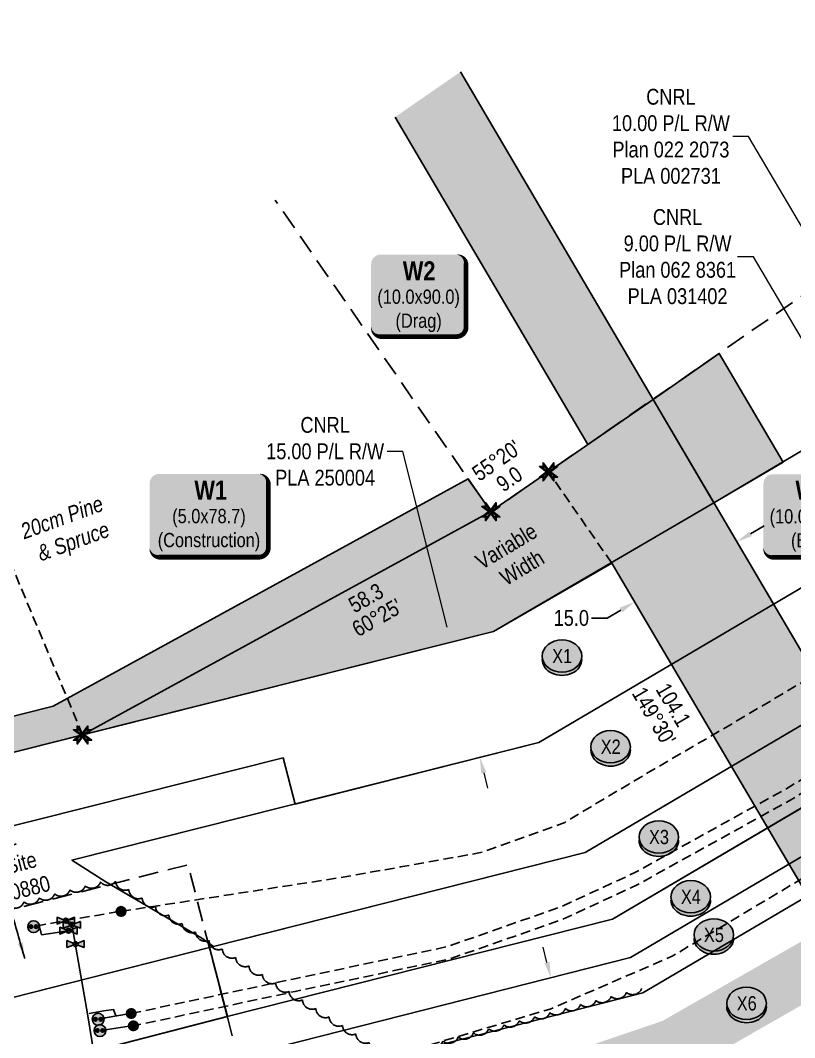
# Model space of a CAD drawing. Extents: x 355004 to 366534, y 6048595 to 6058688.
# Drawn here: x 355557 to 356046, y 6051576 to 6052218 of the extents above; entities that cross this region are included whole.
import ezdxf
from ezdxf.enums import TextEntityAlignment as Align

# ---------------------------------------------------------------- set-up
doc = ezdxf.new("R2010")
doc.units = 0
doc.header["$LTSCALE"] = 5
doc.header["$PDSIZE"] = 5
for name, pattern in [('0', [1, 1, 0]), ('foc-ACCESSROAD', [3.75, 2.5, -1.25]), ('foc-TIELINE', [1.875, 1.25, -0.625]), ('foc-TRAV', [1.875, 1.25, -0.625]), ('UG_PIPE', [1.875, 1.25, -0.625])]:
    doc.linetypes.add(name, pattern=pattern)
doc.layers.get('Defpoints').update_dxf_attribs({"color": 9})
doc.layers.add('AS-PIPE-AG', color=7, linetype='Continuous', true_color=0x7d00fa)
doc.layers.add('P-TEMP-BLUE-H', color=7, linetype='Continuous', true_color=0x99e6ff)
for name, color, linetype in [('AS-PIPE-UG', 44, 'UG_PIPE'), ('AS-ROADS', 254, 'Continuous'), ('AS-SYMBOL', 7, 'Continuous'), ('C-RW', 13, 'Continuous'), ('C-WS', 13, 'foc-ACCESSROAD'), ('L-BD', 7, 'Continuous'), ('L-BD1', 253, 'Continuous'), ('L-MON', 1, 'Continuous'), ('L-TIE', 7, 'foc-TIELINE'), ('P-CROSSINGS', 250, 'Continuous'), ('P-PROPOSED', 10, 'Continuous'), ('P-PROPOSED-H', 21, 'Continuous'), ('P-TEMP-BLOCKS', 250, 'Continuous'), ('P-TEMP-BLUE', 146, 'Continuous'), ('P-TRAV', 4, 'foc-TRAV'), ('P-TXT', 4, 'Continuous'), ('P-WORKAREA', 113, 'Continuous'), ('P-WORKAREA-H', 111, 'Continuous'), ('T-BUSH', 110, '0'), ('T-BUSH-T', 110, 'Continuous')]:
    doc.layers.add(name, color=color, linetype=linetype)
for name, color, linetype, lineweight in [('C-AR-T', 13, 'Continuous', 9), ('C-RW-T', 13, 'Continuous', 9), ('C-WS-T', 13, 'Continuous', 9)]:
    doc.layers.add(name, color=color, linetype=linetype, lineweight=lineweight)
doc.styles.add('80', font='ARIALN.TTF', dxfattribs={"height": 10})
doc.styles.add('80CG', font='ARIALN.TTF', dxfattribs={"height": 10})
doc.styles.add('80L', font='ARIALN.TTF', dxfattribs={"height": 10})
doc.styles.add('80LS', font='ARIALNI.TTF', dxfattribs={"height": 10})
doc.styles.add('BOLD', font='ARIALNB.TTF')
doc.styles.add('Crossing', font='ARIALN.TTF', dxfattribs={"height": 10})
doc.styles.get("Standard").update_dxf_attribs({"font": 'ARIALN.TTF'})
doc.dimstyles.new('Compass 5 000', dxfattribs={"dimscale": 5, "dimtxt": 9, "dimasz": 2, "dimexe": 0.2, "dimexo": 0.0625, "dimgap": 0.5, "dimtad": 0, "dimtih": 1, "dimtoh": 1, "dimzin": 0, "dimdsep": 46, "dimtxsty": '80CG', "dimcen": 0.1, "dimse1": 1, "dimse2": 1, "dimclrd": 256, "dimclrt": 256, "dimaunit": 1, "dimadec": 4, "dimazin": 0, "dimtfac": 0.06, "dimtofl": 0, "dimtmove": 0, "dimatfit": 1, "dimfxl": 0.2, "dimtolj": 1, "dimtzin": 0, "dimlwd": -1, "dimarcsym": 0})

# ---------------------------------------------------------------- blocks, each defined once
blk = doc.blocks.new('*U433')
h = blk.add_hatch(color=111)
edge = h.paths.add_edge_path()
edge.add_line((-24, -33.31), (24, -33.31))
edge.add_arc((24, -27.31), 6, 270, 360)
edge.add_line((30, -27.31), (30, 12.5))
edge.add_arc((24, 12.5), 6, 0, 90)
edge.add_line((24, 18.5), (-24, 18.5))
edge.add_arc((-24, 12.5), 6, 90, 180)
edge.add_line((-30, 12.5), (-30, -27.31))
edge.add_arc((-24, -27.31), 6, 180, 270)
at = {"color": 250, "flags": 128}
blk.add_lwpolyline([(-24, -33.31, 3, 3, 0), (24, -33.31, 3, 3, 0.414214), (30, -27.31, 3, 3, 0), (30, 12.5, 3, 0, 0.414214), (24, 18.5, 0, 0, 0), (-24, 18.5, 0, 0, 0.414214), (-30, 12.5, 0, 0, 0), (-30, -27.31, 0, 3, 0.414214)], format="xyseb", close=True, dxfattribs=at)
at = {"flags": 128}
blk.add_lwpolyline([(-16.74, -7.78, 0, 7.5, 0), (0, 0, 0, 0, 0)], format="xyseb", dxfattribs=at)
at = {"color": 250}
for tag, p, height, style in [('TEMP_AREA_W1_001', (-9.21, 2.24), 12, 'BOLD'), ('ENTER_TEXT_001', (-30.66, -12.62), 9, '80')]:
    blk.add_attdef(tag, p, '', height=height, dxfattribs=dict(at, style=style))
blk = doc.blocks.new('*U434')
at = {"true_color": 0x99e6ff}
h = blk.add_hatch(color=141, dxfattribs=at)
edge = h.paths.add_edge_path()
edge.add_line((-31.5, -34.13), (31.5, -34.13))
edge.add_arc((31.5, -28.13), 6, 270, 360)
edge.add_line((37.5, -28.13), (37.5, 12.5))
edge.add_arc((31.5, 12.5), 6, 0, 90)
edge.add_line((31.5, 18.5), (-31.5, 18.5))
edge.add_arc((-31.5, 12.5), 6, 90, 180)
edge.add_line((-37.5, 12.5), (-37.5, -28.13))
edge.add_arc((-31.5, -28.13), 6, 180, 270)
at = {"color": 250, "flags": 128}
blk.add_lwpolyline([(-31.5, -34.13, 3, 3, 0), (31.5, -34.13, 3, 3, 0.414214), (37.5, -28.13, 3, 3, 0), (37.5, 12.5, 3, 0, 0.414214), (31.5, 18.5, 0, 0, 0), (-31.5, 18.5, 0, 0, 0.414214), (-37.5, 12.5, 0, 0, 0), (-37.5, -28.13, 0, 3, 0.414214)], format="xyseb", close=True, dxfattribs=at)
at = {"flags": 128}
blk.add_lwpolyline([(26.56, -21.05, 0, 7.5, 0), (0, 0, 0, 0, 0)], format="xyseb", dxfattribs=at)
at = {"color": 250}
for tag, p, height, style in [('TEMP_AREA_W1_001', (-9.21, 2.24), 12, 'BOLD'), ('ENTER_TEXT_001', (-30.66, -12.62), 9, '80')]:
    blk.add_attdef(tag, p, '', height=height, dxfattribs=dict(at, style=style))
blk = doc.blocks.new('*U435')
at = {"true_color": 0x99e6ff}
h = blk.add_hatch(color=141, dxfattribs=at)
edge = h.paths.add_edge_path()
edge.add_line((-24, -34.08), (24, -34.08))
edge.add_arc((24, -28.08), 6, 270, 360)
edge.add_line((30, -28.08), (30, 12.5))
edge.add_arc((24, 12.5), 6, 0, 90)
edge.add_line((24, 18.5), (-24, 18.5))
edge.add_arc((-24, 12.5), 6, 90, 180)
edge.add_line((-30, 12.5), (-30, -28.08))
edge.add_arc((-24, -28.08), 6, 180, 270)
at = {"color": 250, "flags": 128}
blk.add_lwpolyline([(-24, -34.08, 3, 3, 0), (24, -34.08, 3, 3, 0.414214), (30, -28.08, 3, 3, 0), (30, 12.5, 3, 0, 0.414214), (24, 18.5, 0, 0, 0), (-24, 18.5, 0, 0, 0.414214), (-30, 12.5, 0, 0, 0), (-30, -28.08, 0, 3, 0.414214)], format="xyseb", close=True, dxfattribs=at)
at = {"flags": 128}
blk.add_lwpolyline([(-15.76, -20.51, 0, 7.5, 0), (0, 0, 0, 0, 0)], format="xyseb", dxfattribs=at)
at = {"color": 250}
for tag, p, height, style in [('TEMP_AREA_W1_001', (-9.21, 2.24), 12, 'BOLD'), ('ENTER_TEXT_001', (-30.66, -12.62), 9, '80')]:
    blk.add_attdef(tag, p, '', height=height, dxfattribs=dict(at, style=style))
blk = doc.blocks.new('*D537')
at = {"layer": 'C-RW-T', "transparency": 16777216}
for p, q in [((356016.99, 6052145.12), (356006.99, 6052145.12)), ((356206.06, 6051823.85), (356016.99, 6052145.12)), ((356241.48, 6051763.65), (356246.56, 6051755.03))]:
    blk.add_line(p, q, dxfattribs=at)
at = {"layer": 'C-RW-T', "linetype": 'Continuous', "transparency": 16777216}
for points in [[(356207.49, 6051824.69), (356204.62, 6051823), (356211.13, 6051815.23)], [(356242.92, 6051764.5), (356240.05, 6051762.81), (356236.41, 6051772.27)]]:
    blk.add_solid(points, dxfattribs=at)
at = {"layer": 'Defpoints', "color": 0, "linetype": 'Continuous', "transparency": 16777216}
for p in [(356192.08, 6051804.02), (356236.41, 6051772.27), (356217.36, 6051761.06)]:
    blk.add_point(p, dxfattribs=at)
at = {"layer": 'C-RW-T', "linetype": 'Continuous', "transparency": 16777216, "insert": (355967.91, 6052145.12), "char_height": 10, "attachment_point": 5, "style": '80CG'}
blk.add_mtext('\\A1;CNRL\\P10.00 P/L R/W\\PPlan 022 2073\\PPLA 002731', dxfattribs=at)
blk = doc.blocks.new('*D538')
at = {"layer": 'C-RW-T', "transparency": 16777216}
for p, q in [((356020.07, 6052069.12), (356010.07, 6052069.12)), ((356152.06, 6051844.55), (356020.07, 6052069.12)), ((356185.11, 6051788.32), (356190.18, 6051779.7))]:
    blk.add_line(p, q, dxfattribs=at)
at = {"layer": 'C-RW-T', "linetype": 'Continuous', "transparency": 16777216}
for points in [[(356153.5, 6051845.39), (356150.63, 6051843.7), (356157.13, 6051835.93)], [(356186.55, 6051789.17), (356183.67, 6051787.48), (356180.04, 6051796.95)]]:
    blk.add_solid(points, dxfattribs=at)
at = {"layer": 'Defpoints', "color": 0, "linetype": 'Continuous', "transparency": 16777216}
for p in [(356114.26, 6051810.73), (356180.04, 6051796.95), (356137.17, 6051771.75)]:
    blk.add_point(p, dxfattribs=at)
at = {"layer": 'C-RW-T', "linetype": 'Continuous', "transparency": 16777216, "insert": (355972.12, 6052069.12), "char_height": 10, "attachment_point": 5, "style": '80CG'}
blk.add_mtext('\\A1;CNRL\\P9.00 P/L R/W\\PPlan 062 8361\\PPLA 031402', dxfattribs=at)
blk = doc.blocks.new('RISER')
h = blk.add_hatch(color=255)
h.dxf.hatch_style = 1
edge = h.paths.add_edge_path()
edge.add_arc((0, 0), 0.7, 0, 360)
blk.add_hatch(color=13).paths.add_polyline_path([(0.58, -0.15), (-0.58, -0.15, 0.774597)])
at = {"color": 13}
blk.add_line((-0.58, -0.15), (0.58, -0.15), dxfattribs=at)
blk.add_circle((0, 0), 0.6, dxfattribs=at)
blk = doc.blocks.new('VALVE')
h = blk.add_hatch(color=255)
h.dxf.hatch_style = 1
edge = h.paths.add_edge_path()
edge.add_line((-0.33, 0.24), (-1.2, 0.59))
edge.add_line((-1.2, 0.59), (-1.2, -0.59))
edge.add_line((-1.2, -0.59), (-0.33, -0.24))
edge.add_arc((0, 0), 0.411, 215.8775, 324.1225)
edge.add_line((0.33, -0.24), (1.2, -0.59))
edge.add_line((1.2, -0.59), (1.2, 0.59))
edge.add_line((1.2, 0.59), (0.33, 0.24))
edge.add_arc((0, 0), 0.411, 35.8775, 144.1225)
at = {"color": 48}
for p, q in [((-1.1, 0.44), (-1.1, -0.44)), ((-0.29, 0.12), (-1.1, 0.44)), ((0.29, 0.12), (1.1, 0.44)), ((1.1, 0.44), (1.1, -0.44)), ((-1.1, -0.44), (-0.29, -0.12)), ((1.1, -0.44), (0.29, -0.12))]:
    blk.add_line(p, q, dxfattribs=at)
for radius in [0.311, 0.11]:
    blk.add_circle((0, 0), radius, dxfattribs=at)
blk = doc.blocks.new('PIG')
h = blk.add_hatch(color=255)
h.dxf.hatch_style = 1
edge = h.paths.add_edge_path()
edge.add_arc((0, 0), 0.85, 0, 360)
at = {"layer": 'AS-SYMBOL'}
h = blk.add_hatch(color=13, dxfattribs=at)
h.dxf.hatch_style = 1
h.paths.add_polyline_path([(-0.1, 0, 1), (-0.55, 0, 1)])
h = blk.add_hatch(color=13, dxfattribs=at)
h.dxf.hatch_style = 1
h.paths.add_polyline_path([(0.1, 0, 1), (0.55, 0, 1)])
at = {"layer": 'AS-SYMBOL', "color": 13}
for centre, radius in [((0, 0), 0.75), ((-0.33, 0), 0.225), ((0.33, 0), 0.225)]:
    blk.add_circle(centre, radius, dxfattribs=at)
blk = doc.blocks.new('TEMP')
h = blk.add_hatch(color=255)
h.dxf.hatch_style = 1
h.paths.add_polyline_path([(0, 0.25), (-0.67, 1.15), (-0.67, 0.67), (-1.15, 0.67), (-0.25, 0), (-1.15, -0.67), (-0.67, -0.67), (-0.67, -1.15), (0, -0.25), (0.67, -1.15), (0.67, -0.67), (1.15, -0.67), (0.25, 0), (1.15, 0.67), (0.67, 0.67), (0.67, 1.15)])
h.paths.add_polyline_path([(0.57, 0.85), (0.57, 0.57), (0.85, 0.57), (0.08, 0), (0.85, -0.57), (0.57, -0.57), (0.57, -0.85), (0, -0.08), (-0.57, -0.85), (-0.57, -0.57), (-0.85, -0.57), (-0.08, 0), (-0.85, 0.57), (-0.57, 0.57), (-0.57, 0.85), (0, 0.08)], flags=16)
h = blk.add_hatch(color=1)
h.dxf.hatch_style = 1
h.paths.add_polyline_path([(0, 0.08), (-0.57, 0.85), (-0.57, 0.57), (-0.85, 0.57), (-0.08, 0), (-0.85, -0.57), (-0.57, -0.57), (-0.57, -0.85), (0, -0.08), (0.57, -0.85), (0.57, -0.57), (0.85, -0.57), (0.08, 0), (0.85, 0.57), (0.57, 0.57), (0.57, 0.85)])
at = {"color": 1}
for p, q in [((-0.08, 0), (0.08, 0)), ((0, 0.08), (0, -0.08))]:
    blk.add_line(p, q, dxfattribs=at)
at = {"color": 255, "flags": 128}
blk.add_lwpolyline([(-0.25, 0), (-1.15, 0.67), (-0.67, 0.67), (-0.67, 1.15), (0, 0.25), (0.67, 1.15), (0.67, 0.67), (1.15, 0.67), (0.25, 0), (1.15, -0.67), (0.67, -0.67), (0.67, -1.15), (0, -0.25), (-0.67, -1.15), (-0.67, -0.67), (-1.15, -0.67)], close=True, dxfattribs=at)
at = {"color": 1, "flags": 128}
blk.add_lwpolyline([(-0.08, 0), (-0.85, 0.57), (-0.57, 0.57), (-0.57, 0.85), (0, 0.08), (0.57, 0.85), (0.57, 0.57), (0.85, 0.57), (0.08, 0), (0.85, -0.57), (0.57, -0.57), (0.57, -0.85), (0, -0.08), (-0.57, -0.85), (-0.57, -0.57), (-0.85, -0.57)], close=True, dxfattribs=at)
blk = doc.blocks.new('*D541')
at = {"layer": 'C-RW-T', "transparency": 16777216}
for p, q in [((355798.57, 6051946.09), (355788.57, 6051946.09)), ((355826.49, 6051835.12), (355798.57, 6051946.09)), ((355849.67, 6051743.02), (355852.11, 6051733.32))]:
    blk.add_line(p, q, dxfattribs=at)
for points in [[(355828.11, 6051835.53), (355824.88, 6051834.72), (355828.94, 6051825.43)], [(355851.29, 6051743.43), (355848.05, 6051742.61), (355847.23, 6051752.72)]]:
    blk.add_solid(points, dxfattribs=at)
at = {"layer": 'Defpoints', "color": 0, "transparency": 16777216}
for p in [(355803.25, 6051818.96), (355847.23, 6051752.72), (355821.55, 6051746.26)]:
    blk.add_point(p, dxfattribs=at)
at = {"layer": 'C-RW-T', "transparency": 16777216, "insert": (355749.49, 6051946.09), "char_height": 10, "attachment_point": 5, "style": '80CG'}
blk.add_mtext('\\A1;CNRL\\P15.00 P/L R/W\\PPLA 250004', dxfattribs=at)
blk = doc.blocks.new('xing2')
h = blk.add_hatch(color=50)
h.dxf.hatch_style = 1
edge = h.paths.add_edge_path()
edge.add_ellipse((0, 0), major_axis=(-12.5, 0), ratio=0.816297, start_angle=0, end_angle=360)
h = blk.add_hatch(color=250)
h.dxf.hatch_style = 1
edge = h.paths.add_edge_path()
edge.add_ellipse((0, -2.05), major_axis=(-12.5, 0), ratio=0.816297, start_angle=0, end_angle=180)
edge.add_line((12.5, -2.05), (12.5, 0))
edge.add_ellipse((0, 0), major_axis=(-12.5, 0), ratio=0.816297, start_angle=0, end_angle=180, ccw=False)
edge.add_line((-12.5, 0), (-12.5, -2.05))
at = {"color": 250}
blk.add_ellipse((0, 0), major_axis=(-12.5, 0), ratio=0.816297, dxfattribs=at)
blk.add_ellipse((0, -2.05), major_axis=(-12.5, 0), ratio=0.816297, start_param=0, end_param=3.141593, dxfattribs=at)
at = {"color": 250, "style": 'Crossing'}
blk.add_attdef('CROSSING', text='', height=9, dxfattribs=at).set_placement((0.09, 0.02), align=Align.MIDDLE_CENTER)
at = {"color": 250, "style": 'Crossing', "flags": 1}
for tag, p in [('OWNER', (0.09, -12.49)), ('DESCRIPTION', (0.09, -25.77)), ('LOCATION', (0.09, -39.3)), ('DWG_REF', (0.09, -52.84))]:
    blk.add_attdef(tag, text='', height=9, dxfattribs=at).set_placement(p, align=Align.MIDDLE_CENTER)
blk = doc.blocks.new('*D542')
at = {"layer": 'C-AR-T', "transparency": 16777216}
for p, q in [((355889.63, 6051623.18), (355887.16, 6051632.87)), ((355932.03, 6051456.2), (355939.34, 6051427.42)), ((355939.34, 6051427.42), (355949.34, 6051427.42))]:
    blk.add_line(p, q, dxfattribs=at)
for points in [[(355891.24, 6051623.59), (355888.01, 6051622.77), (355892.09, 6051613.48)], [(355933.65, 6051456.61), (355930.41, 6051455.79), (355929.57, 6051465.9)]]:
    blk.add_solid(points, dxfattribs=at)
at = {"layer": 'Defpoints', "color": 0, "transparency": 16777216}
for p in [(355917.29, 6051619.88), (355954.77, 6051472.3), (355929.57, 6051465.9)]:
    blk.add_point(p, dxfattribs=at)
at = {"layer": 'C-AR-T', "transparency": 16777216, "insert": (355983.61, 6051427.42), "char_height": 10, "attachment_point": 5, "style": '80CG'}
blk.add_mtext('\\A1;CNRL\\P30.48 A/R\\PLOC 790602', dxfattribs=at)
blk = doc.blocks.new('*D566')
at = {"layer": 'Defpoints', "color": 0, "transparency": 16777216}
for p in [(356007.23, 6051892.99), (355942.61, 6051854.97), (355944.99, 6051850.93)]:
    blk.add_point(p, dxfattribs=at)
at = {"layer": 'P-TXT', "transparency": 16777216}
for p, q in [((356018.23, 6051894.02), (356026.85, 6051899.09)), ((355936.37, 6051845.85), (355927.75, 6051840.78)), ((355927.75, 6051840.78), (355917.75, 6051840.78))]:
    blk.add_line(p, q, dxfattribs=at)
for points in [[(356017.38, 6051895.46), (356019.07, 6051892.58), (356009.61, 6051888.95)], [(355935.53, 6051847.29), (355937.22, 6051844.42), (355944.99, 6051850.93)]]:
    blk.add_solid(points, dxfattribs=at)
at = {"layer": 'P-TXT', "transparency": 16777216, "insert": (355905, 6051840.78), "char_height": 10, "attachment_point": 5, "style": '80CG'}
blk.add_mtext('\\A1;15.0', dxfattribs=at)

msp = doc.modelspace()

# ---------------------------------------------------------------- hatches: boundary and pattern name
at = {"layer": 'P-PROPOSED-H'}
h = msp.add_hatch(color=256, dxfattribs=at)
h.dxf.hatch_style = 1
h.paths.add_polyline_path([(356614.47, 6051754.211), (356576.408, 6051818.805), (356186.181, 6051588.866), (355956.629, 6051978.985), (355854.171, 6051908.012), (355596.276, 6051766.882), (355855.763, 6051832.177), (355930.499, 6051875.552), (356159.609, 6051486.185)])
at = {"layer": 'P-TEMP-BLUE-H'}
h = msp.add_hatch(color=256, dxfattribs=at)
h.dxf.hatch_style = 1
h.paths.add_polyline_path([(356038.767, 6051939.345), (355998.351, 6052008.022), (355956.629, 6051978.985), (355995.081, 6051913.636)])
h = msp.add_hatch(color=256, dxfattribs=at)
h.dxf.hatch_style = 1
h.paths.add_polyline_path([(355854.171, 6051908.012), (355596.276, 6051766.882), (355503.66, 6051743.577), (355498.253, 6051765.068), (355577.784, 6051785.08), (355839.873, 6051928.675)])
at = {"layer": 'P-WORKAREA-H'}
h = msp.add_hatch(color=256, dxfattribs=at)
h.dxf.hatch_style = 1
h.paths.add_polyline_path([(355834.892, 6052185.874), (355793.679, 6052157.355), (355915.404, 6051950.486), (355956.629, 6051978.985)])

# ---------------------------------------------------------------- linework, layer by layer
at = {"layer": 'AS-PIPE-AG', "flags": 128}
for points in [[(355589.281, 6051648.69), (355592.276, 6051631.445), (355599.386, 6051590.65), (355609.221, 6051529.71)], [(355569.226, 6051645.095), (355570.371, 6051640.67), (355590.126, 6051643.645)], [(355600.331, 6051590.855), (355609.711, 6051592.515), (355615.856, 6051593.395), (355617.236, 6051589.33)], [(355626.596, 6051590.895), (355610.601, 6051588.075), (355608.296, 6051587.675)], [(355609.581, 6051580.33), (355611.991, 6051580.7), (355628.356, 6051583.26)]]:
    msp.add_lwpolyline(points, dxfattribs=at)
at = {"layer": 'AS-PIPE-UG', "flags": 128}
for points in [[(355626.996, 6051590.885), (355729.287, 6051612.641), (355826.567, 6051633.091), (355898.097, 6051658.161), (355945.142, 6051679.896), (356041.232, 6051733.141), (356114.272, 6051777.066), (356240.602, 6051855.446), (356310.247, 6051896.701), (356330.212, 6051908.921), (356338.461, 6051927.075), (356348.556, 6051953.79), (356353.021, 6051973.83), (356324.411, 6052025.04), (356255.976, 6052132.325), (356200.836, 6052211.91)], [(356207.992, 6052209.891), (356263.132, 6052130.306), (356331.567, 6052023.021), (356360.177, 6051971.811), (356355.712, 6051951.771), (356345.617, 6051925.056), (356331.567, 6051901.116), (356311.602, 6051888.896), (356241.957, 6051847.641), (356115.627, 6051769.261), (356042.587, 6051725.336), (355946.497, 6051672.091), (355899.452, 6051650.356), (355827.922, 6051625.286), (355730.642, 6051604.836), (355628.351, 6051583.08)], [(355620.566, 6051655.395), (355757.422, 6051676.501), (355797.087, 6051683.461), (355847.632, 6051692.531), (355900.807, 6051711.561), (355941.702, 6051736.106), (356008.542, 6051775.196), (356075.137, 6051814.576), (356159.422, 6051863.206), (356245.452, 6051915.996), (356317.342, 6051958.056)], [(355632.016, 6051534.145), (355710.632, 6051548.586), (355807.172, 6051568.501), (355891.577, 6051593.681), (355968.807, 6051627.111), (356059.182, 6051681.226), (356167.317, 6051746.871), (356248.037, 6051794.136), (356326.427, 6051841.021), (356368.457, 6051866.606), (356403.357, 6051888.276)], [(355619.176, 6051655.255), (355588.946, 6051650.19), (355568.911, 6051646.5)]]:
    msp.add_lwpolyline(points, dxfattribs=at)
at = {"layer": 'AS-ROADS', "const_width": 34.988, "flags": 128}
msp.add_lwpolyline([(356532.525, 6051892.434), (355969.897, 6051570.202), (355821.311, 6051519.59), (355715.811, 6051482.595), (355562.916, 6051449.54), (355542.691, 6051434.155)], dxfattribs=at)
at = {"layer": 'C-RW', "flags": 128}
for points in [[(356411.941, 6052073.117), (355884.536, 6051762.105), (355730.453, 6051723.197), (355722.992, 6051752.381), (355505.316, 6051697.607), (355494.339, 6051741.232), (355855.763, 6051832.177), (355995.081, 6051913.636), (356247.706, 6052063.307), (356371.192, 6052136.127)], [(356411.948, 6052073.106), (356290.516, 6052001.475), (355884.536, 6051762.105), (355589.561, 6051687.88), (355611.052, 6051674.116), (355671.689, 6051638.421), (355679.049, 6051633.179), (355913.718, 6051692.6), (356332.461, 6051939.265), (356354.583, 6051952.296), (356371.319, 6051962.155), (356440.968, 6052003.182), (356452.7, 6052010.093)], [(356452.7, 6052010.093), (355913.718, 6051692.6), (355676.39, 6051632.506), (355687.61, 6051588.941), (355931.003, 6051650.571), (356477.15, 6051972.285)], [(355166.853, 6051433.674), (355338.672, 6051498.695), (355483.849, 6051536.739), (355513.533, 6051544.275), (355542.607, 6051551.487), (355573.533, 6051559.305), (355588.508, 6051563.356), (355687.61, 6051588.941), (355931.003, 6051650.571), (356382.006, 6051915.651), (356468.529, 6051966.544), (356477.458, 6051971.81)], [(355221.752, 6051830.441), (355283.437, 6051757.49), (355409.576, 6051640.618), (355469.704, 6051584.887), (355513.533, 6051544.275), (355536.342, 6051523.139), (355548.529, 6051526.234), (355561.666, 6051529.57), (355629.079, 6051546.688), (355693.733, 6051563.108), (355942.426, 6051626.267), (356396.66, 6051894.1), (356482.966, 6051944.988), (356491.536, 6051950.041)], [(356504.479, 6051930.027), (355950.261, 6051603.872), (355699.745, 6051539.623), (355640.328, 6051524.325), (355554.556, 6051502.429), (355550.027, 6051501.3), (355382.258, 6051458.31), (355350.958, 6051450.289), (355357.227, 6051425.604), (355193.373, 6051363.596)]]:
    msp.add_lwpolyline(points, dxfattribs=at)
msp.add_lwpolyline([(355676.39, 6051632.506), (355500.513, 6051587.973), (355541.163, 6051551.128), (355687.739, 6051588.975)], close=True, dxfattribs=at)
at = {"layer": 'C-WS', "flags": 128}
msp.add_lwpolyline([(356229.846, 6052168.128), (356214.27, 6052157.339), (356193.733, 6052143.202), (356132.065, 6052100.559), (356049.764, 6052043.685), (355854.171, 6051908.012), (355717.911, 6052104.927)], dxfattribs=at)
msp.add_lwpolyline([(355640.726, 6051524.481), (355554.884, 6051502.645), (355553.357, 6051508.825), (355548.873, 6051526.47), (355542.969, 6051551.742), (355530.08, 6051599.986), (355517.819, 6051647.944), (355614.479, 6051672.666), (355662.947, 6051684.873), (355675.139, 6051636.953), (355676.513, 6051632.085), (355687.723, 6051588.503), (355694.195, 6051563.242), (355700.191, 6051539.737), (355640.726, 6051524.481)], close=True, dxfattribs=at)
at = {"layer": 'L-TIE'}
msp.add_line((355596.276, 6051766.882), (355503.568, 6051988.695), dxfattribs=at)
at = {"layer": 'P-PROPOSED', "flags": 128}
msp.add_lwpolyline([(356576.408, 6051818.805), (356186.181, 6051588.866), (355956.629, 6051978.985), (355854.171, 6051908.012), (355596.276, 6051766.882), (355855.763, 6051832.177), (355930.499, 6051875.552), (356159.609, 6051486.185), (356614.47, 6051754.211)], dxfattribs=at)
msp.add_lwpolyline([(356576.408, 6051818.805), (356186.181, 6051588.866), (355956.629, 6051978.985), (355854.171, 6051908.012), (355596.276, 6051766.882), (355855.763, 6051832.177), (355930.499, 6051875.552), (356159.609, 6051486.185), (356614.47, 6051754.211)], dxfattribs=at)
at = {"layer": 'P-TEMP-BLUE', "flags": 128}
for points in [[(356038.767, 6051939.345), (355998.351, 6052008.022), (355956.629, 6051978.985), (355995.081, 6051913.636)], [(355854.171, 6051908.012), (355596.276, 6051766.882), (355503.66, 6051743.577), (355498.253, 6051765.068), (355577.784, 6051785.08), (355839.873, 6051928.675)]]:
    msp.add_lwpolyline(points, close=True, dxfattribs=at)
at = {"layer": 'P-TRAV', "flags": 128}
msp.add_lwpolyline([(355930.499, 6051875.552), (355890.556, 6051933.215)], dxfattribs=at)
at = {"layer": 'P-WORKAREA', "flags": 128}
msp.add_lwpolyline([(355793.679, 6052157.355), (355915.404, 6051950.486), (355956.629, 6051978.985), (355834.892, 6052185.874)], dxfattribs=at)
at = {"layer": 'T-BUSH', "flags": 128}
msp.add_lwpolyline([(355949.493, 6051606.772, -0.5205671), (355939.826, 6051604.211, -0.5205671), (355930.159, 6051601.651, -0.5205671), (355920.493, 6051599.09, -0.5205671), (355910.826, 6051596.53, -0.5205671), (355901.159, 6051593.969, -0.5205671), (355891.493, 6051591.409, -0.5205671), (355881.826, 6051588.848, -0.5205671), (355872.16, 6051586.288, -0.5205671), (355862.493, 6051583.727, -0.5205671), (355852.826, 6051581.167, -0.5205671), (355843.16, 6051578.606, -0.5205671), (355833.493, 6051576.046, -0.5205671), (355823.826, 6051573.485, -0.5205671), (355814.16, 6051570.925, -0.5205671), (355804.493, 6051568.364, -0.5205671), (355794.826, 6051565.804, -0.5205671), (355785.773, 6051567.198, -0.5205671), (355777.337, 6051572.568, -0.5205671), (355768.901, 6051577.937, -0.5205671), (355760.465, 6051583.307, -0.5205671), (355752.029, 6051588.676, -0.5205671), (355743.592, 6051594.045, -0.5205671), (355735.156, 6051599.415, -0.5205671), (355726.72, 6051604.784, -0.5205671), (355718.284, 6051610.153, -0.5205671), (355709.848, 6051615.523, -0.5205671), (355701.411, 6051620.892, -0.5205671), (355692.975, 6051626.262, -0.5205671), (355684.539, 6051631.631, -0.5205671), (355676.103, 6051637, -0.5205671), (355667.666, 6051642.37, -0.5205671), (355659.23, 6051647.739, -0.5205671), (355650.794, 6051653.108, -0.5205671), (355642.358, 6051658.478, -0.5205671), (355633.922, 6051663.847, -0.5205671), (355625.485, 6051669.217, -0.5205671), (355617.049, 6051674.586, -0.5205671), (355607.676, 6051673.992, -0.5205671), (355598, 6051671.467, -0.5205671), (355588.324, 6051668.943, -0.5205671), (355578.648, 6051666.419, -0.5205671), (355568.971, 6051663.895, -0.5205671), (355559.295, 6051661.371, -0.5205671), (355549.619, 6051658.846, -0.5205671), (355543.021, 6051653.989, -0.5205671), (355543.205, 6051643.991, -0.5205671), (355543.389, 6051633.992, -0.5205671), (355543.573, 6051623.994, -0.5205671), (355543.757, 6051613.996, -0.5205671), (355543.941, 6051603.997, -0.5205671), (355539.732, 6051596.405, -0.5205671), (355531.209, 6051591.174, -0.5205671), (355522.686, 6051585.944, -0.5205671), (355513.968, 6051581.982, -0.5205671), (355504.271, 6051584.423, -0.5205671), (355494.573, 6051586.864, -0.5205671), (355484.876, 6051589.305, -0.5205671), (355475.178, 6051591.746, -0.5205671), (355465.546, 6051594.307, -0.5205671), (355458.181, 6051601.071, -0.5205671), (355450.816, 6051607.835, -0.5205671), (355443.451, 6051614.6, -0.5205671), (355436.086, 6051621.364, -0.5205671), (355428.721, 6051628.129, -0.5205671), (355421.356, 6051634.893, -0.5205671), (355413.991, 6051641.657, -0.5205671), (355406.626, 6051648.422, -0.5205671), (355399.261, 6051655.186, -0.5205671), (355391.895, 6051661.95, -0.5205671), (355384.53, 6051668.715, -0.5205671), (355377.165, 6051675.479, -0.5205671), (355369.8, 6051682.243, -0.5205671), (355362.435, 6051689.008, -0.5205671), (355355.07, 6051695.772, -0.5205671), (355347.705, 6051702.536, -0.5205671), (355340.34, 6051709.301, -0.5205671), (355332.975, 6051716.065, -0.5205671), (355325.61, 6051722.829, -0.5205671), (355318.245, 6051729.594, -0.5205671), (355310.88, 6051736.358, -0.5205671), (355303.515, 6051743.123, -0.5205671), (355296.15, 6051749.887, -0.5205671), (355288.785, 6051756.651, -0.5205671), (355281.936, 6051763.911, -0.5205671), (355275.479, 6051771.547, -0.5205671), (355269.023, 6051779.183, -0.5205671), (355262.566, 6051786.819, -0.5205671), (355256.109, 6051794.455, -0.5205671), (355249.652, 6051802.091, -0.5205671), (355243.195, 6051809.727, -0.5205671), (355236.739, 6051817.363, -0.5205671), (355230.282, 6051825, -0.5205671), (355224.042, 6051832.379, -0.5205671)], format="xyb", dxfattribs=at)

# ---------------------------------------------------------------- block references
at = {"layer": 'AS-SYMBOL', "xscale": 4.9983236, "yscale": 4.9983236, "zscale": 4.9983236}
for name, p in [('RISER', (355620.566, 6051655.395)), ('PIG', (355565.341, 6051645.735)), ('VALVE', (355585.646, 6051649.56)), ('VALVE', (355589.461, 6051646.915)), ('VALVE', (355587.371, 6051643.23)), ('VALVE', (355591.851, 6051634.715)), ('PIG', (355606.106, 6051587.265)), ('RISER', (355626.996, 6051590.885)), ('PIG', (355607.246, 6051580.105)), ('RISER', (355628.351, 6051583.08))]:
    msp.add_blockref(name, p, dxfattribs=at)
at = {"layer": 'L-MON', "xscale": 5, "yscale": 5, "zscale": 5}
for p in [(355890.556, 6051933.215), (355854.171, 6051908.012), (355596.276, 6051766.882)]:
    msp.add_blockref('TEMP', p, dxfattribs=at)
at = {"layer": 'P-CROSSINGS', "xscale": 0.99966497, "yscale": 0.99966497, "zscale": 0.99966497}
for p, values in [((355899.121, 6051816.748), {'CROSSING': 'X1'}), ((355929.819, 6051759.446), {'CROSSING': 'X2'}), ((355960.283, 6051702.395), {'CROSSING': 'X3'}), ((355980.448, 6051664.632), {'CROSSING': 'X4'}), ((355994.994, 6051640.542), {'CROSSING': 'X5'}), ((356015.724, 6051597.302), {'CROSSING': 'X6'})]:
    msp.add_blockref('xing2', p, dxfattribs=at).add_auto_attribs(values)
at = {"layer": 'P-TEMP-BLOCKS'}
ref = msp.add_blockref('*U433', (355808.543, 6052051.968), dxfattribs=dict(at, xscale=0.99966497, yscale=0.99966497, zscale=0.99966497))
ref.add_attrib('TEMP_AREA_W1_001', 'W2', (355798.56, 6052054.211), dxfattribs={"layer": '0', "color": 250, "height": 11.996, "style": 'BOLD'})
ref.add_attrib('ENTER_TEXT_001', '(10.0x90.0)', (355782.475, 6052039.348), dxfattribs={"layer": '0', "color": 250, "height": 8.99699, "style": '80'})
ref.add_attrib('ENTER_TEXT_002', '(Drag)', (355793.949, 6052024.2), dxfattribs={"layer": '0', "color": 250, "height": 8.997, "style": '80'})
ref = msp.add_blockref('*U434', (355676.109, 6051913.354), dxfattribs=dict(at, xscale=0.99966497, yscale=0.99966497, zscale=0.99966497))
ref.add_attrib('TEMP_AREA_W1_001', 'W1', (355666.899, 6051915.597), dxfattribs={"layer": '0', "color": 250, "height": 11.996, "style": 'BOLD'})
ref.add_attrib('ENTER_TEXT_001', '(5.0x78.7)', (355652.907, 6051900.734), dxfattribs={"layer": '0', "color": 250, "height": 8.997, "style": '80'})
ref.add_attrib('ENTER_TEXT_002', '(Construction)', (355643.751, 6051885.58), dxfattribs={"layer": '0', "color": 250, "height": 8.99699, "style": '80'})
ref = msp.add_blockref('*U435', (356056.361, 6051913.172), dxfattribs=dict(at, xscale=0.99966497, yscale=0.99966497, zscale=0.99966497))
ref.add_attrib('TEMP_AREA_W1_001', 'W3', (356046.599, 6051915.599), dxfattribs={"layer": '0', "color": 250, "height": 11.996, "style": 'BOLD'})
ref.add_attrib('ENTER_TEXT_001', '(10.0x16.2)', (356030.294, 6051900.552), dxfattribs={"layer": '0', "color": 250, "height": 8.99699, "style": '80'})
ref.add_attrib('ENTER_TEXT_002', ' (Bore)', (356040.926, 6051885.404), dxfattribs={"layer": '0', "color": 250, "height": 8.997, "style": '80'})

# ---------------------------------------------------------------- texts
at = {"layer": 'C-WS-T', "insert": (355508.729, 6051696.079), "char_height": 9.99665, "attachment_point": 1, "rotation": 14.29797, "style": '80L'}
msp.add_mtext_dynamic_manual_height_columns('\\pi13.96755;CNRL\\P\\pi4.93238;Riser Site\\P\\pi0.49322;PIL 110880', width=58.1228, gutter_width=250, heights=[0], dxfattribs=at)
at = {"layer": 'L-BD', "style": '80L'}
for s, p in [("55°20'", (355857.702, 6051940.387)), ('9.0', (355865.821, 6051928.682))]:
    msp.add_text(s, height=9.9966, rotation=34.7472, dxfattribs=at).set_placement(p, align=Align.MIDDLE)
at = {"layer": 'L-BD1'}
for s, rotation, p in [('58.3', 29.582045, (355775.243, 6051853.495)), ("60°25'", 29.582045, (355782.276, 6051841.107)), ("149°30'", 300.47324, (355957.247, 6051778.727)), ('104.1', 300.47324, (355969.524, 6051785.952))]:
    msp.add_text(s, height=9.9966, rotation=rotation, dxfattribs=at).set_placement(p, align=Align.MIDDLE_CENTER)
at = {"layer": 'P-TXT', "insert": (355868.207, 6051878.932), "char_height": 10, "attachment_point": 5, "rotation": 30.978464, "style": '80CG', "bg_fill": 1, "box_fill_scale": 1, "bg_fill_color": 21, "bg_fill_transparency": 0}
msp.add_mtext('\\A1;Variable\\P Width', dxfattribs=at)
at = {"layer": 'T-BUSH-T', "insert": (355581.483, 6051909.131), "char_height": 9.9968, "width": 57.74846, "attachment_point": 2, "rotation": 20, "style": '80LS'}
msp.add_mtext('20cm Pine\\P & Spruce', dxfattribs=at)

# ---------------------------------------------------------------- dimensions: what is measured, and where the dimension line sits
at = {"layer": 'C-AR-T'}
dim = msp.add_linear_dim(base=(355929.568, 6051465.895), p1=(355917.293, 6051619.884), p2=(355954.774, 6051472.296), angle=284.249313, text='CNRL\\P30.48 A/R\\PLOC 790602', dimstyle='Compass 5 000', dxfattribs=at)
dim.commit()
dim.dimension.update_dxf_attribs({"geometry": '*D542', "text_midpoint": (355983.609, 6051427.423), "dimtype": 161})
at = {"layer": 'C-RW-T', "color": 2, "linetype": 'Continuous'}
for base, p1, p2, angle, text, picture, middle in [((356236.411, 6051772.27), (356192.079, 6051804.02), (356217.361, 6051761.059), 300.476579, 'CNRL\\P10.00 P/L R/W\\PPlan 022 2073\\PPLA 002731', '*D537', (355967.908, 6052145.122)), ((356180.042, 6051796.945), (356114.262, 6051810.732), (356137.174, 6051771.75), 300.445184, 'CNRL\\P9.00 P/L R/W\\PPlan 062 8361\\PPLA 031402', '*D538', (355972.124, 6052069.123))]:
    dim = msp.add_linear_dim(base=base, p1=p1, p2=p2, angle=angle, text=text, dimstyle='Compass 5 000', override={"dimtxt": 10}, dxfattribs=at)
    dim.commit()
    dim.dimension.update_dxf_attribs({"geometry": picture, "text_midpoint": middle, "dimtype": 161})
at = {"layer": 'C-RW-T'}
dim = msp.add_linear_dim(base=(355847.231, 6051752.718), p1=(355803.25, 6051818.963), p2=(355821.546, 6051746.255), angle=284.124189, text='CNRL\\P15.00 P/L R/W\\PPLA 250004', dimstyle='Compass 5 000', dxfattribs=at)
dim.commit()
dim.dimension.update_dxf_attribs({"geometry": '*D541', "text_midpoint": (355749.49, 6051946.089), "dimtype": 161})
at = {"layer": 'P-TXT'}
dim = msp.add_linear_dim(base=(355944.989, 6051850.926), p1=(356007.227, 6051892.994), p2=(355942.609, 6051854.972), angle=210.47324, text='15.0', dimstyle='Compass 5 000', dxfattribs=at)
dim.commit()
dim.dimension.update_dxf_attribs({"geometry": '*D566', "text_midpoint": (355905, 6051840.783), "dimtype": 161})

# ---------------------------------------------------------------- leaders
at = {"layer": 'C-WS-T', "path_type": 1}
msp.add_leader([(355559.682, 6051625.725), (355550.847, 6051656.847)], dimstyle='Compass 5 000', override={"dimgap": 0.5, "dimtad": 0}, dxfattribs=at)

doc.saveas('drawing.dxf')
